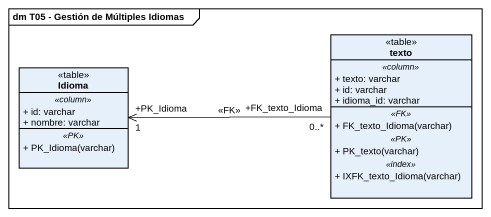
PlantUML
@startuml
mainframe dm T05 - Gestión de Múltiples Idiomas
hide circle
hide empty members
skinparam classAttributeIconSize 0
class texto <<table>> {
  .. <<column>> ..
  + texto: varchar
  + id: varchar
  + idioma_id: varchar
  .. <<FK>> ..
  + FK_texto_Idioma(varchar)
  .. <<PK>> ..
  + PK_texto(varchar)
  .. <<index>> ..
  + IXFK_texto_Idioma(varchar)
}
class Idioma <<table>> {
  .. <<column>> ..
  + id: varchar
  + nombre: varchar
  .. <<PK>> ..
  + PK_Idioma(varchar)
}
texto "+FK_texto_Idioma\n0..*" -left-> "+PK_Idioma\n1" Idioma : <<FK>>
@enduml
